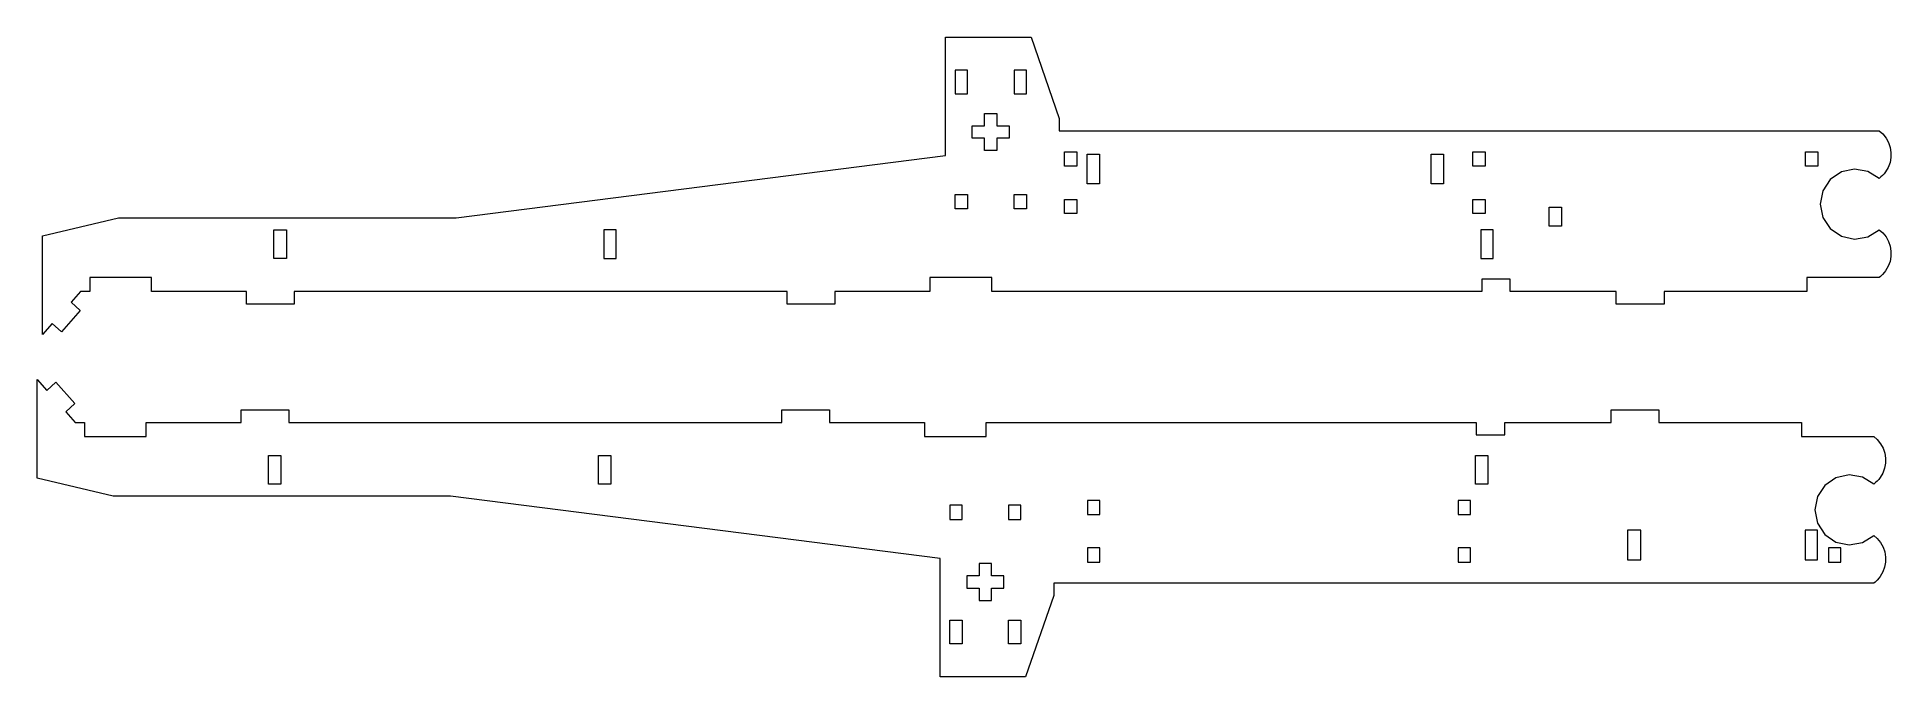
# Model space of a CAD drawing. Header units: centimetres. Extents: x -19.4 to 19.6, y -14.8 to -1.3.
import ezdxf

# ---------------------------------------------------------------- set-up
doc = ezdxf.new("R2010")
doc.units = ezdxf.units.CM
doc.header["$MEASUREMENT"] = 0
doc.layers.add('Layer 1', color=7, linetype='Continuous')

msp = doc.modelspace()

# ---------------------------------------------------------------- linework, layer by layer
at = {"layer": 'Layer 1', "lineweight": 9}
for points, knots in [([(18.28049, -4.34415), (18.28049, -4.34415), (18.51376, -4.18317), (18.51376, -4.18317), (18.51376, -4.18317), (18.51376, -4.18317), (18.79052, -4.12204), (18.79052, -4.12204), (18.79052, -4.12204), (18.79052, -4.12204), (19.06989, -4.1698), (19.06989, -4.1698), (19.06989, -4.1698), (19.06989, -4.1698), (19.31063, -4.3194), (19.31063, -4.3194), (19.31063, -4.3194), (19.3607, -4.27541), (19.40454, -4.23845), (19.44495, -4.18164), (19.44495, -4.18164), (19.61783, -3.93856), (19.59134, -3.59671), (19.38312, -3.38314), (19.38312, -3.38314), (19.38312, -3.38314), (19.31063, -3.31945), (19.31063, -3.31945), (19.31063, -3.31945), (19.31063, -3.31945), (2.05663, -3.31945), (2.05663, -3.31945), (2.05663, -3.31945), (2.05663, -3.31945), (2.05663, -3.05947), (2.05663, -3.05947), (2.05663, -3.05947), (2.05663, -3.05947), (1.46442, -1.34731), (1.46442, -1.34731), (1.46442, -1.34731), (1.46442, -1.34731), (-0.33548, -1.34731), (-0.33548, -1.34731), (-0.33548, -1.34731), (-0.33548, -1.34731), (-0.33548, -3.8354), (-0.33548, -3.8354), (-0.33548, -3.8354), (-0.33548, -3.8354), (-10.63263, -5.14935), (-10.63263, -5.14935), (-10.63263, -5.14935), (-10.63263, -5.14935), (-17.73221, -5.14935), (-17.73221, -5.14935), (-17.73221, -5.14935), (-17.73221, -5.14935), (-19.33212, -5.5258), (-19.33212, -5.5258), (-19.33212, -5.5258), (-19.33212, -5.5258), (-19.33212, -7.59921), (-19.33212, -7.59921), (-19.33212, -7.59921), (-19.33212, -7.59921), (-19.13006, -7.37189), (-19.13006, -7.37189), (-19.13006, -7.37189), (-19.13006, -7.37189), (-18.93575, -7.54461), (-18.93575, -7.54461), (-18.93575, -7.54461), (-18.93575, -7.54461), (-18.53715, -7.09619), (-18.53715, -7.09619), (-18.53715, -7.09619), (-18.53715, -7.09619), (-18.73147, -6.92347), (-18.73147, -6.92347), (-18.73147, -6.92347), (-18.73147, -6.92347), (-18.53217, -6.69926), (-18.53217, -6.69926), (-18.53217, -6.69926), (-18.53217, -6.69926), (-18.33785, -6.69926), (-18.33785, -6.69926), (-18.33785, -6.69926), (-18.33785, -6.69926), (-18.33785, -6.39927), (-18.33785, -6.39927), (-18.33785, -6.39927), (-18.33785, -6.39927), (-17.03793, -6.39927), (-17.03793, -6.39927), (-17.03793, -6.39927), (-17.03793, -6.39927), (-17.03793, -6.69926), (-17.03793, -6.69926), (-17.03793, -6.69926), (-17.03793, -6.69926), (-15.03805, -6.69926), (-15.03805, -6.69926), (-15.03805, -6.69926), (-15.03805, -6.69926), (-15.03805, -6.95924), (-15.03805, -6.95924), (-15.03805, -6.95924), (-15.03805, -6.95924), (-14.03811, -6.95924), (-14.03811, -6.95924), (-14.03811, -6.95924), (-14.03811, -6.95924), (-14.03811, -6.69926), (-14.03811, -6.69926), (-14.03811, -6.69926), (-14.03811, -6.69926), (-3.66304, -6.69926), (-3.66304, -6.69926), (-3.66304, -6.69926), (-3.66304, -6.69926), (-3.66304, -6.95924), (-3.66304, -6.95924), (-3.66304, -6.95924), (-3.66304, -6.95924), (-2.66309, -6.95924), (-2.66309, -6.95924), (-2.66309, -6.95924), (-2.66309, -6.95924), (-2.66309, -6.69926), (-2.66309, -6.69926), (-2.66309, -6.69926), (-2.66309, -6.69926), (-0.66321, -6.69926), (-0.66321, -6.69926), (-0.66321, -6.69926), (-0.66321, -6.69926), (-0.66321, -6.39927), (-0.66321, -6.39927), (-0.66321, -6.39927), (-0.66321, -6.39927), (0.63671, -6.39927), (0.63671, -6.39927), (0.63671, -6.39927), (0.63671, -6.39927), (0.63671, -6.69926), (0.63671, -6.69926), (0.63671, -6.69926), (0.63671, -6.69926), (10.9457, -6.69926), (10.9457, -6.69926), (10.9457, -6.69926), (10.9457, -6.69926), (10.9457, -6.43926), (10.9457, -6.43926), (10.9457, -6.43926), (10.9457, -6.43926), (11.5457, -6.43926), (11.5457, -6.43926), (11.5457, -6.43926), (11.5457, -6.43926), (11.5457, -6.69926), (11.5457, -6.69926), (11.5457, -6.69926), (11.5457, -6.69926), (13.77356, -6.69926), (13.77356, -6.69926), (13.77356, -6.69926), (13.77356, -6.69926), (13.77356, -6.95924), (13.77356, -6.95924), (13.77356, -6.95924), (13.77356, -6.95924), (14.78589, -6.95924), (14.78589, -6.95924), (14.78589, -6.95924), (14.78589, -6.95924), (14.78589, -6.69926), (14.78589, -6.69926), (14.78589, -6.69926), (14.78589, -6.69926), (17.78571, -6.69926), (17.78571, -6.69926), (17.78571, -6.69926), (17.78571, -6.69926), (17.78571, -6.39927), (17.78571, -6.39927), (17.78571, -6.39927), (17.78571, -6.39927), (19.31063, -6.39927), (19.31063, -6.39927), (19.31063, -6.39927), (19.33246, -6.39104), (19.42816, -6.28512), (19.44495, -6.26151), (19.44495, -6.26151), (19.61782, -6.01844), (19.59134, -5.67658), (19.38312, -5.46301), (19.38312, -5.46301), (19.38312, -5.46301), (19.31063, -5.39933), (19.31063, -5.39933), (19.31063, -5.39933), (19.31063, -5.39933), (19.06989, -5.54893), (19.06989, -5.54893), (19.06989, -5.54893), (19.06989, -5.54893), (18.79052, -5.59669), (18.79052, -5.59669), (18.79052, -5.59669), (18.79052, -5.59669), (18.51376, -5.53557), (18.51376, -5.53557), (18.51376, -5.53557), (18.51376, -5.53557), (18.28049, -5.37458), (18.28049, -5.37458), (18.28049, -5.37458), (18.28049, -5.37458), (18.12516, -5.13751), (18.12516, -5.13751), (18.12516, -5.13751), (18.12516, -5.13751), (18.0707, -4.85937), (18.0707, -4.85937), (18.0707, -4.85937), (18.0707, -4.85937), (18.12516, -4.58122), (18.12516, -4.58122), (18.12516, -4.58122), (18.12516, -4.58122), (18.28049, -4.34415), (18.28049, -4.34415)], [0, 0, 0, 0, 0.01666667, 0.01666667, 0.01666667, 0.01666667, 0.03333333, 0.03333333, 0.03333333, 0.03333333, 0.05, 0.05, 0.05, 0.05, 0.06666667, 0.06666667, 0.06666667, 0.06666667, 0.08333333, 0.08333333, 0.08333333, 0.08333333, 0.1, 0.1, 0.1, 0.1, 0.11666667, 0.11666667, 0.11666667, 0.11666667, 0.13333333, 0.13333333, 0.13333333, 0.13333333, 0.15, 0.15, 0.15, 0.15, 0.16666667, 0.16666667, 0.16666667, 0.16666667, 0.18333333, 0.18333333, 0.18333333, 0.18333333, 0.2, 0.2, 0.2, 0.2, 0.21666667, 0.21666667, 0.21666667, 0.21666667, 0.23333333, 0.23333333, 0.23333333, 0.23333333, 0.25, 0.25, 0.25, 0.25, 0.26666667, 0.26666667, 0.26666667, 0.26666667, 0.28333333, 0.28333333, 0.28333333, 0.28333333, 0.3, 0.3, 0.3, 0.3, 0.31666667, 0.31666667, 0.31666667, 0.31666667, 0.33333333, 0.33333333, 0.33333333, 0.33333333, 0.35, 0.35, 0.35, 0.35, 0.36666667, 0.36666667, 0.36666667, 0.36666667, 0.38333333, 0.38333333, 0.38333333, 0.38333333, 0.4, 0.4, 0.4, 0.4, 0.41666667, 0.41666667, 0.41666667, 0.41666667, 0.43333333, 0.43333333, 0.43333333, 0.43333333, 0.45, 0.45, 0.45, 0.45, 0.46666667, 0.46666667, 0.46666667, 0.46666667, 0.48333333, 0.48333333, 0.48333333, 0.48333333, 0.5, 0.5, 0.5, 0.5, 0.51666667, 0.51666667, 0.51666667, 0.51666667, 0.53333333, 0.53333333, 0.53333333, 0.53333333, 0.55, 0.55, 0.55, 0.55, 0.56666667, 0.56666667, 0.56666667, 0.56666667, 0.58333333, 0.58333333, 0.58333333, 0.58333333, 0.6, 0.6, 0.6, 0.6, 0.61666667, 0.61666667, 0.61666667, 0.61666667, 0.63333333, 0.63333333, 0.63333333, 0.63333333, 0.65, 0.65, 0.65, 0.65, 0.66666667, 0.66666667, 0.66666667, 0.66666667, 0.68333333, 0.68333333, 0.68333333, 0.68333333, 0.7, 0.7, 0.7, 0.7, 0.71666667, 0.71666667, 0.71666667, 0.71666667, 0.73333333, 0.73333333, 0.73333333, 0.73333333, 0.75, 0.75, 0.75, 0.75, 0.76666667, 0.76666667, 0.76666667, 0.76666667, 0.78333333, 0.78333333, 0.78333333, 0.78333333, 0.8, 0.8, 0.8, 0.8, 0.81666667, 0.81666667, 0.81666667, 0.81666667, 0.83333333, 0.83333333, 0.83333333, 0.83333333, 0.85, 0.85, 0.85, 0.85, 0.86666667, 0.86666667, 0.86666667, 0.86666667, 0.88333333, 0.88333333, 0.88333333, 0.88333333, 0.9, 0.9, 0.9, 0.9, 0.91666667, 0.91666667, 0.91666667, 0.91666667, 0.93333333, 0.93333333, 0.93333333, 0.93333333, 0.95, 0.95, 0.95, 0.95, 0.96666667, 0.96666667, 0.96666667, 0.96666667, 1, 1, 1, 1]), ([(0.12674, -2.03953), (0.12674, -2.03953), (0.12674, -2.5395), (0.12674, -2.5395), (0.12674, -2.5395), (0.12674, -2.5395), (-0.13324, -2.5395), (-0.13324, -2.5395), (-0.13324, -2.5395), (-0.13324, -2.5395), (-0.13324, -2.03953), (-0.13324, -2.03953), (-0.13324, -2.03953), (-0.13324, -2.03953), (0.12674, -2.03953), (0.12674, -2.03953)], [0, 0, 0, 0, 0.2, 0.2, 0.2, 0.2, 0.4, 0.4, 0.4, 0.4, 0.6, 0.6, 0.6, 0.6, 1, 1, 1, 1]), ([(1.10669, -2.5395), (1.10669, -2.5395), (1.10669, -2.03953), (1.10669, -2.03953), (1.10669, -2.03953), (1.10669, -2.03953), (1.36667, -2.03953), (1.36667, -2.03953), (1.36667, -2.03953), (1.36667, -2.03953), (1.36667, -2.5395), (1.36667, -2.5395), (1.36667, -2.5395), (1.36667, -2.5395), (1.10669, -2.5395), (1.10669, -2.5395)], [0, 0, 0, 0, 0.2, 0.2, 0.2, 0.2, 0.4, 0.4, 0.4, 0.4, 0.6, 0.6, 0.6, 0.6, 1, 1, 1, 1]), ([(0.74671, -2.94948), (0.74671, -2.94948), (0.48672, -2.94948), (0.48672, -2.94948), (0.48672, -2.94948), (0.48672, -2.94948), (0.48672, -3.20946), (0.48672, -3.20946), (0.48672, -3.20946), (0.48672, -3.20946), (0.22674, -3.20946), (0.22674, -3.20946), (0.22674, -3.20946), (0.22674, -3.20946), (0.22674, -3.46945), (0.22674, -3.46945), (0.22674, -3.46945), (0.22674, -3.46945), (0.48672, -3.46945), (0.48672, -3.46945), (0.48672, -3.46945), (0.48672, -3.46945), (0.48672, -3.72943), (0.48672, -3.72943), (0.48672, -3.72943), (0.48672, -3.72943), (0.74671, -3.72943), (0.74671, -3.72943), (0.74671, -3.72943), (0.74671, -3.72943), (0.74671, -3.46945), (0.74671, -3.46945), (0.74671, -3.46945), (0.74671, -3.46945), (1.00669, -3.46945), (1.00669, -3.46945), (1.00669, -3.46945), (1.00669, -3.46945), (1.00669, -3.20946), (1.00669, -3.20946), (1.00669, -3.20946), (1.00669, -3.20946), (0.74671, -3.20946), (0.74671, -3.20946), (0.74671, -3.20946), (0.74671, -3.20946), (0.74671, -2.94948), (0.74671, -2.94948)], [0, 0, 0, 0, 0.07692308, 0.07692308, 0.07692308, 0.07692308, 0.15384615, 0.15384615, 0.15384615, 0.15384615, 0.23076923, 0.23076923, 0.23076923, 0.23076923, 0.30769231, 0.30769231, 0.30769231, 0.30769231, 0.38461538, 0.38461538, 0.38461538, 0.38461538, 0.46153846, 0.46153846, 0.46153846, 0.46153846, 0.53846154, 0.53846154, 0.53846154, 0.53846154, 0.61538462, 0.61538462, 0.61538462, 0.61538462, 0.69230769, 0.69230769, 0.69230769, 0.69230769, 0.76923077, 0.76923077, 0.76923077, 0.76923077, 0.84615385, 0.84615385, 0.84615385, 0.84615385, 1, 1, 1, 1]), ([(2.42661, -3.75943), (2.42661, -3.75943), (2.16662, -3.75943), (2.16662, -3.75943), (2.16662, -3.75943), (2.16662, -3.75943), (2.16662, -4.05941), (2.16662, -4.05941), (2.16662, -4.05941), (2.16662, -4.05941), (2.42661, -4.05941), (2.42661, -4.05941), (2.42661, -4.05941), (2.42661, -4.05941), (2.42661, -3.75943), (2.42661, -3.75943)], [0, 0, 0, 0, 0.2, 0.2, 0.2, 0.2, 0.4, 0.4, 0.4, 0.4, 0.6, 0.6, 0.6, 0.6, 1, 1, 1, 1]), ([(2.6466, -4.43439), (2.6466, -4.43439), (2.90658, -4.43439), (2.90658, -4.43439), (2.90658, -4.43439), (2.90658, -4.43439), (2.90658, -3.80942), (2.90658, -3.80942), (2.90658, -3.80942), (2.90658, -3.80942), (2.6466, -3.80942), (2.6466, -3.80942), (2.6466, -3.80942), (2.6466, -3.80942), (2.6466, -4.43439), (2.6466, -4.43439)], [0, 0, 0, 0, 0.2, 0.2, 0.2, 0.2, 0.4, 0.4, 0.4, 0.4, 0.6, 0.6, 0.6, 0.6, 1, 1, 1, 1]), ([(9.88618, -4.43439), (9.88618, -4.43439), (10.14616, -4.43439), (10.14616, -4.43439), (10.14616, -4.43439), (10.14616, -4.43439), (10.14616, -3.80942), (10.14616, -3.80942), (10.14616, -3.80942), (10.14616, -3.80942), (9.88618, -3.80942), (9.88618, -3.80942), (9.88618, -3.80942), (9.88618, -3.80942), (9.88618, -4.43439), (9.88618, -4.43439)], [0, 0, 0, 0, 0.2, 0.2, 0.2, 0.2, 0.4, 0.4, 0.4, 0.4, 0.6, 0.6, 0.6, 0.6, 1, 1, 1, 1]), ([(11.02111, -3.75943), (11.02111, -3.75943), (10.76112, -3.75943), (10.76112, -3.75943), (10.76112, -3.75943), (10.76112, -3.75943), (10.76112, -4.05941), (10.76112, -4.05941), (10.76112, -4.05941), (10.76112, -4.05941), (11.02111, -4.05941), (11.02111, -4.05941), (11.02111, -4.05941), (11.02111, -4.05941), (11.02111, -3.75943), (11.02111, -3.75943)], [0, 0, 0, 0, 0.2, 0.2, 0.2, 0.2, 0.4, 0.4, 0.4, 0.4, 0.6, 0.6, 0.6, 0.6, 1, 1, 1, 1]), ([(17.75571, -4.05941), (17.75571, -4.05941), (18.0157, -4.05941), (18.0157, -4.05941), (18.0157, -4.05941), (18.0157, -4.05941), (18.0157, -3.75943), (18.0157, -3.75943), (18.0157, -3.75943), (18.0157, -3.75943), (17.75571, -3.75943), (17.75571, -3.75943), (17.75571, -3.75943), (17.75571, -3.75943), (17.75571, -4.05941), (17.75571, -4.05941)], [0, 0, 0, 0, 0.2, 0.2, 0.2, 0.2, 0.4, 0.4, 0.4, 0.4, 0.6, 0.6, 0.6, 0.6, 1, 1, 1, 1]), ([(-0.13324, -4.65938), (-0.13324, -4.65938), (-0.13324, -4.95936), (-0.13324, -4.95936), (-0.13324, -4.95936), (-0.13324, -4.95936), (0.12674, -4.95936), (0.12674, -4.95936), (0.12674, -4.95936), (0.12674, -4.95936), (0.12674, -4.65938), (0.12674, -4.65938), (0.12674, -4.65938), (0.12674, -4.65938), (-0.13324, -4.65938), (-0.13324, -4.65938)], [0, 0, 0, 0, 0.2, 0.2, 0.2, 0.2, 0.4, 0.4, 0.4, 0.4, 0.6, 0.6, 0.6, 0.6, 1, 1, 1, 1]), ([(1.10669, -4.95936), (1.10669, -4.95936), (1.36667, -4.95936), (1.36667, -4.95936), (1.36667, -4.95936), (1.36667, -4.95936), (1.36667, -4.65938), (1.36667, -4.65938), (1.36667, -4.65938), (1.36667, -4.65938), (1.10669, -4.65938), (1.10669, -4.65938), (1.10669, -4.65938), (1.10669, -4.65938), (1.10669, -4.95936), (1.10669, -4.95936)], [0, 0, 0, 0, 0.2, 0.2, 0.2, 0.2, 0.4, 0.4, 0.4, 0.4, 0.6, 0.6, 0.6, 0.6, 1, 1, 1, 1]), ([(2.16662, -4.75937), (2.16662, -4.75937), (2.16662, -5.05935), (2.16662, -5.05935), (2.16662, -5.05935), (2.16662, -5.05935), (2.42661, -5.05935), (2.42661, -5.05935), (2.42661, -5.05935), (2.42661, -5.05935), (2.42661, -4.75937), (2.42661, -4.75937), (2.42661, -4.75937), (2.42661, -4.75937), (2.16662, -4.75937), (2.16662, -4.75937)], [0, 0, 0, 0, 0.2, 0.2, 0.2, 0.2, 0.4, 0.4, 0.4, 0.4, 0.6, 0.6, 0.6, 0.6, 1, 1, 1, 1]), ([(10.76112, -4.75937), (10.76112, -4.75937), (10.76112, -5.05935), (10.76112, -5.05935), (10.76112, -5.05935), (10.76112, -5.05935), (11.02111, -5.05935), (11.02111, -5.05935), (11.02111, -5.05935), (11.02111, -5.05935), (11.02111, -4.75937), (11.02111, -4.75937), (11.02111, -4.75937), (11.02111, -4.75937), (10.76112, -4.75937), (10.76112, -4.75937)], [0, 0, 0, 0, 0.2, 0.2, 0.2, 0.2, 0.4, 0.4, 0.4, 0.4, 0.6, 0.6, 0.6, 0.6, 1, 1, 1, 1]), ([(12.36233, -4.91936), (12.36233, -4.91936), (12.36233, -5.31934), (12.36233, -5.31934), (12.36233, -5.31934), (12.36233, -5.31934), (12.62232, -5.31934), (12.62232, -5.31934), (12.62232, -5.31934), (12.62232, -5.31934), (12.62232, -4.91936), (12.62232, -4.91936), (12.62232, -4.91936), (12.62232, -4.91936), (12.36233, -4.91936), (12.36233, -4.91936)], [0, 0, 0, 0, 0.2, 0.2, 0.2, 0.2, 0.4, 0.4, 0.4, 0.4, 0.6, 0.6, 0.6, 0.6, 1, 1, 1, 1]), ([(-14.46241, -5.9993), (-14.46241, -5.9993), (-14.20242, -5.9993), (-14.20242, -5.9993), (-14.20242, -5.9993), (-14.20242, -5.9993), (-14.20242, -5.39933), (-14.20242, -5.39933), (-14.20242, -5.39933), (-14.20242, -5.39933), (-14.46241, -5.39933), (-14.46241, -5.39933), (-14.46241, -5.39933), (-14.46241, -5.39933), (-14.46241, -5.9993), (-14.46241, -5.9993)], [0, 0, 0, 0, 0.2, 0.2, 0.2, 0.2, 0.4, 0.4, 0.4, 0.4, 0.6, 0.6, 0.6, 0.6, 1, 1, 1, 1]), ([(-7.26282, -5.39933), (-7.26282, -5.39933), (-7.26282, -5.9993), (-7.26282, -5.9993), (-7.26282, -5.9993), (-7.26282, -5.9993), (-7.52281, -5.9993), (-7.52281, -5.9993), (-7.52281, -5.9993), (-7.52281, -5.9993), (-7.52281, -5.39933), (-7.52281, -5.39933), (-7.52281, -5.39933), (-7.52281, -5.39933), (-7.26282, -5.39933), (-7.26282, -5.39933)], [0, 0, 0, 0, 0.2, 0.2, 0.2, 0.2, 0.4, 0.4, 0.4, 0.4, 0.6, 0.6, 0.6, 0.6, 1, 1, 1, 1]), ([(10.92611, -5.9993), (10.92611, -5.9993), (10.92611, -5.39933), (10.92611, -5.39933), (10.92611, -5.39933), (10.92611, -5.39933), (11.1861, -5.39933), (11.1861, -5.39933), (11.1861, -5.39933), (11.1861, -5.39933), (11.1861, -5.9993), (11.1861, -5.9993), (11.1861, -5.9993), (11.1861, -5.9993), (10.92611, -5.9993), (10.92611, -5.9993)], [0, 0, 0, 0, 0.2, 0.2, 0.2, 0.2, 0.4, 0.4, 0.4, 0.4, 0.6, 0.6, 0.6, 0.6, 1, 1, 1, 1]), ([(18.16712, -11.80343), (18.16712, -11.80343), (18.01179, -11.56637), (18.01179, -11.56637), (18.01179, -11.56637), (18.01179, -11.56637), (17.95733, -11.28822), (17.95733, -11.28822), (17.95733, -11.28822), (17.95733, -11.28822), (18.01179, -11.01007), (18.01179, -11.01007), (18.01179, -11.01007), (18.01179, -11.01007), (18.16712, -10.773), (18.16712, -10.773), (18.16712, -10.773), (18.16712, -10.773), (18.40039, -10.61202), (18.40039, -10.61202), (18.40039, -10.61202), (18.40039, -10.61202), (18.67715, -10.55089), (18.67715, -10.55089), (18.67715, -10.55089), (18.67715, -10.55089), (18.95652, -10.59865), (18.95652, -10.59865), (18.95652, -10.59865), (18.95652, -10.59865), (19.19726, -10.74825), (19.19726, -10.74825), (19.19726, -10.74825), (19.24736, -10.70424), (19.29115, -10.66734), (19.33158, -10.61049), (19.33158, -10.61049), (19.50444, -10.36742), (19.47798, -10.02555), (19.26975, -9.81199), (19.26975, -9.81199), (19.26975, -9.81199), (19.19726, -9.74831), (19.19726, -9.74831), (19.19726, -9.74831), (19.19726, -9.74831), (17.67234, -9.74831), (17.67234, -9.74831), (17.67234, -9.74831), (17.67234, -9.74831), (17.67234, -9.44833), (17.67234, -9.44833), (17.67234, -9.44833), (17.67234, -9.44833), (14.67252, -9.44833), (14.67252, -9.44833), (14.67252, -9.44833), (14.67252, -9.44833), (14.67252, -9.18834), (14.67252, -9.18834), (14.67252, -9.18834), (14.67252, -9.18834), (13.67257, -9.18834), (13.67257, -9.18834), (13.67257, -9.18834), (13.67257, -9.18834), (13.67257, -9.44833), (13.67257, -9.44833), (13.67257, -9.44833), (13.67257, -9.44833), (11.43233, -9.44833), (11.43233, -9.44833), (11.43233, -9.44833), (11.43233, -9.44833), (11.43233, -9.70833), (11.43233, -9.70833), (11.43233, -9.70833), (11.43233, -9.70833), (10.83233, -9.70833), (10.83233, -9.70833), (10.83233, -9.70833), (10.83233, -9.70833), (10.83233, -9.44833), (10.83233, -9.44833), (10.83233, -9.44833), (10.83233, -9.44833), (0.52334, -9.44833), (0.52334, -9.44833), (0.52334, -9.44833), (0.52334, -9.44833), (0.52334, -9.74831), (0.52334, -9.74831), (0.52334, -9.74831), (0.52334, -9.74831), (-0.77658, -9.74831), (-0.77658, -9.74831), (-0.77658, -9.74831), (-0.77658, -9.74831), (-0.77658, -9.44833), (-0.77658, -9.44833), (-0.77658, -9.44833), (-0.77658, -9.44833), (-2.77646, -9.44833), (-2.77646, -9.44833), (-2.77646, -9.44833), (-2.77646, -9.44833), (-2.77646, -9.18834), (-2.77646, -9.18834), (-2.77646, -9.18834), (-2.77646, -9.18834), (-3.77641, -9.18834), (-3.77641, -9.18834), (-3.77641, -9.18834), (-3.77641, -9.18834), (-3.77641, -9.44833), (-3.77641, -9.44833), (-3.77641, -9.44833), (-3.77641, -9.44833), (-14.15148, -9.44833), (-14.15148, -9.44833), (-14.15148, -9.44833), (-14.15148, -9.44833), (-14.15148, -9.18834), (-14.15148, -9.18834), (-14.15148, -9.18834), (-14.15148, -9.18834), (-15.15142, -9.18834), (-15.15142, -9.18834), (-15.15142, -9.18834), (-15.15142, -9.18834), (-15.15142, -9.44833), (-15.15142, -9.44833), (-15.15142, -9.44833), (-15.15142, -9.44833), (-17.1513, -9.44833), (-17.1513, -9.44833), (-17.1513, -9.44833), (-17.1513, -9.44833), (-17.1513, -9.74831), (-17.1513, -9.74831), (-17.1513, -9.74831), (-17.1513, -9.74831), (-18.45122, -9.74831), (-18.45122, -9.74831), (-18.45122, -9.74831), (-18.45122, -9.74831), (-18.45122, -9.44833), (-18.45122, -9.44833), (-18.45122, -9.44833), (-18.45122, -9.44833), (-18.64554, -9.44833), (-18.64554, -9.44833), (-18.64554, -9.44833), (-18.64554, -9.44833), (-18.84484, -9.22412), (-18.84484, -9.22412), (-18.84484, -9.22412), (-18.84484, -9.22412), (-18.65052, -9.05139), (-18.65052, -9.05139), (-18.65052, -9.05139), (-18.65052, -9.05139), (-19.04912, -8.60297), (-19.04912, -8.60297), (-19.04912, -8.60297), (-19.04912, -8.60297), (-19.24343, -8.7757), (-19.24343, -8.7757), (-19.24343, -8.7757), (-19.24343, -8.7757), (-19.44549, -8.54838), (-19.44549, -8.54838), (-19.44549, -8.54838), (-19.44549, -8.54838), (-19.44549, -10.62179), (-19.44549, -10.62179), (-19.44549, -10.62179), (-19.44549, -10.62179), (-17.84558, -10.99824), (-17.84558, -10.99824), (-17.84558, -10.99824), (-17.84558, -10.99824), (-10.746, -10.99824), (-10.746, -10.99824), (-10.746, -10.99824), (-10.746, -10.99824), (-0.44885, -12.31218), (-0.44885, -12.31218), (-0.44885, -12.31218), (-0.44885, -12.31218), (-0.44885, -14.80027), (-0.44885, -14.80027), (-0.44885, -14.80027), (-0.44885, -14.80027), (1.35105, -14.80027), (1.35105, -14.80027), (1.35105, -14.80027), (1.35105, -14.80027), (1.94326, -13.08811), (1.94326, -13.08811), (1.94326, -13.08811), (1.94326, -13.08811), (1.94326, -12.82813), (1.94326, -12.82813), (1.94326, -12.82813), (1.94326, -12.82813), (19.19726, -12.82813), (19.19726, -12.82813), (19.19726, -12.82813), (19.2191, -12.8199), (19.31479, -12.71397), (19.33158, -12.69036), (19.33158, -12.69036), (19.50444, -12.44728), (19.47798, -12.10543), (19.26975, -11.89187), (19.26975, -11.89187), (19.26975, -11.89187), (19.19726, -11.82819), (19.19726, -11.82819), (19.19726, -11.82819), (19.19726, -11.82819), (18.95652, -11.97778), (18.95652, -11.97778), (18.95652, -11.97778), (18.95652, -11.97778), (18.67715, -12.02554), (18.67715, -12.02554), (18.67715, -12.02554), (18.67715, -12.02554), (18.40039, -11.96442), (18.40039, -11.96442), (18.40039, -11.96442), (18.40039, -11.96442), (18.16712, -11.80343), (18.16712, -11.80343)], [0, 0, 0, 0, 0.01666667, 0.01666667, 0.01666667, 0.01666667, 0.03333333, 0.03333333, 0.03333333, 0.03333333, 0.05, 0.05, 0.05, 0.05, 0.06666667, 0.06666667, 0.06666667, 0.06666667, 0.08333333, 0.08333333, 0.08333333, 0.08333333, 0.1, 0.1, 0.1, 0.1, 0.11666667, 0.11666667, 0.11666667, 0.11666667, 0.13333333, 0.13333333, 0.13333333, 0.13333333, 0.15, 0.15, 0.15, 0.15, 0.16666667, 0.16666667, 0.16666667, 0.16666667, 0.18333333, 0.18333333, 0.18333333, 0.18333333, 0.2, 0.2, 0.2, 0.2, 0.21666667, 0.21666667, 0.21666667, 0.21666667, 0.23333333, 0.23333333, 0.23333333, 0.23333333, 0.25, 0.25, 0.25, 0.25, 0.26666667, 0.26666667, 0.26666667, 0.26666667, 0.28333333, 0.28333333, 0.28333333, 0.28333333, 0.3, 0.3, 0.3, 0.3, 0.31666667, 0.31666667, 0.31666667, 0.31666667, 0.33333333, 0.33333333, 0.33333333, 0.33333333, 0.35, 0.35, 0.35, 0.35, 0.36666667, 0.36666667, 0.36666667, 0.36666667, 0.38333333, 0.38333333, 0.38333333, 0.38333333, 0.4, 0.4, 0.4, 0.4, 0.41666667, 0.41666667, 0.41666667, 0.41666667, 0.43333333, 0.43333333, 0.43333333, 0.43333333, 0.45, 0.45, 0.45, 0.45, 0.46666667, 0.46666667, 0.46666667, 0.46666667, 0.48333333, 0.48333333, 0.48333333, 0.48333333, 0.5, 0.5, 0.5, 0.5, 0.51666667, 0.51666667, 0.51666667, 0.51666667, 0.53333333, 0.53333333, 0.53333333, 0.53333333, 0.55, 0.55, 0.55, 0.55, 0.56666667, 0.56666667, 0.56666667, 0.56666667, 0.58333333, 0.58333333, 0.58333333, 0.58333333, 0.6, 0.6, 0.6, 0.6, 0.61666667, 0.61666667, 0.61666667, 0.61666667, 0.63333333, 0.63333333, 0.63333333, 0.63333333, 0.65, 0.65, 0.65, 0.65, 0.66666667, 0.66666667, 0.66666667, 0.66666667, 0.68333333, 0.68333333, 0.68333333, 0.68333333, 0.7, 0.7, 0.7, 0.7, 0.71666667, 0.71666667, 0.71666667, 0.71666667, 0.73333333, 0.73333333, 0.73333333, 0.73333333, 0.75, 0.75, 0.75, 0.75, 0.76666667, 0.76666667, 0.76666667, 0.76666667, 0.78333333, 0.78333333, 0.78333333, 0.78333333, 0.8, 0.8, 0.8, 0.8, 0.81666667, 0.81666667, 0.81666667, 0.81666667, 0.83333333, 0.83333333, 0.83333333, 0.83333333, 0.85, 0.85, 0.85, 0.85, 0.86666667, 0.86666667, 0.86666667, 0.86666667, 0.88333333, 0.88333333, 0.88333333, 0.88333333, 0.9, 0.9, 0.9, 0.9, 0.91666667, 0.91666667, 0.91666667, 0.91666667, 0.93333333, 0.93333333, 0.93333333, 0.93333333, 0.95, 0.95, 0.95, 0.95, 0.96666667, 0.96666667, 0.96666667, 0.96666667, 1, 1, 1, 1]), ([(-14.31579, -10.14828), (-14.31579, -10.14828), (-14.57578, -10.14828), (-14.57578, -10.14828), (-14.57578, -10.14828), (-14.57578, -10.14828), (-14.57578, -10.74825), (-14.57578, -10.74825), (-14.57578, -10.74825), (-14.57578, -10.74825), (-14.31579, -10.74825), (-14.31579, -10.74825), (-14.31579, -10.74825), (-14.31579, -10.74825), (-14.31579, -10.14828), (-14.31579, -10.14828)], [0, 0, 0, 0, 0.2, 0.2, 0.2, 0.2, 0.4, 0.4, 0.4, 0.4, 0.6, 0.6, 0.6, 0.6, 1, 1, 1, 1]), ([(-7.37619, -10.74825), (-7.37619, -10.74825), (-7.37619, -10.14828), (-7.37619, -10.14828), (-7.37619, -10.14828), (-7.37619, -10.14828), (-7.63618, -10.14828), (-7.63618, -10.14828), (-7.63618, -10.14828), (-7.63618, -10.14828), (-7.63618, -10.74825), (-7.63618, -10.74825), (-7.63618, -10.74825), (-7.63618, -10.74825), (-7.37619, -10.74825), (-7.37619, -10.74825)], [0, 0, 0, 0, 0.2, 0.2, 0.2, 0.2, 0.4, 0.4, 0.4, 0.4, 0.6, 0.6, 0.6, 0.6, 1, 1, 1, 1]), ([(11.07273, -10.74825), (11.07273, -10.74825), (11.07273, -10.14828), (11.07273, -10.14828), (11.07273, -10.14828), (11.07273, -10.14828), (10.81274, -10.14828), (10.81274, -10.14828), (10.81274, -10.14828), (10.81274, -10.14828), (10.81274, -10.74825), (10.81274, -10.74825), (10.81274, -10.74825), (10.81274, -10.74825), (11.07273, -10.74825), (11.07273, -10.74825)], [0, 0, 0, 0, 0.2, 0.2, 0.2, 0.2, 0.4, 0.4, 0.4, 0.4, 0.6, 0.6, 0.6, 0.6, 1, 1, 1, 1]), ([(0.01337, -11.48821), (0.01337, -11.48821), (-0.24661, -11.48821), (-0.24661, -11.48821), (-0.24661, -11.48821), (-0.24661, -11.48821), (-0.24661, -11.18822), (-0.24661, -11.18822), (-0.24661, -11.18822), (-0.24661, -11.18822), (0.01337, -11.18822), (0.01337, -11.18822), (0.01337, -11.18822), (0.01337, -11.18822), (0.01337, -11.48821), (0.01337, -11.48821)], [0, 0, 0, 0, 0.2, 0.2, 0.2, 0.2, 0.4, 0.4, 0.4, 0.4, 0.6, 0.6, 0.6, 0.6, 1, 1, 1, 1]), ([(1.2533, -11.48821), (1.2533, -11.48821), (0.99332, -11.48821), (0.99332, -11.48821), (0.99332, -11.48821), (0.99332, -11.48821), (0.99332, -11.18822), (0.99332, -11.18822), (0.99332, -11.18822), (0.99332, -11.18822), (1.2533, -11.18822), (1.2533, -11.18822), (1.2533, -11.18822), (1.2533, -11.18822), (1.2533, -11.48821), (1.2533, -11.48821)], [0, 0, 0, 0, 0.2, 0.2, 0.2, 0.2, 0.4, 0.4, 0.4, 0.4, 0.6, 0.6, 0.6, 0.6, 1, 1, 1, 1]), ([(2.9132, -11.38821), (2.9132, -11.38821), (2.65322, -11.38821), (2.65322, -11.38821), (2.65322, -11.38821), (2.65322, -11.38821), (2.65322, -11.08823), (2.65322, -11.08823), (2.65322, -11.08823), (2.65322, -11.08823), (2.9132, -11.08823), (2.9132, -11.08823), (2.9132, -11.08823), (2.9132, -11.08823), (2.9132, -11.38821), (2.9132, -11.38821)], [0, 0, 0, 0, 0.2, 0.2, 0.2, 0.2, 0.4, 0.4, 0.4, 0.4, 0.6, 0.6, 0.6, 0.6, 1, 1, 1, 1]), ([(10.70775, -11.38821), (10.70775, -11.38821), (10.44777, -11.38821), (10.44777, -11.38821), (10.44777, -11.38821), (10.44777, -11.38821), (10.44777, -11.08823), (10.44777, -11.08823), (10.44777, -11.08823), (10.44777, -11.08823), (10.70775, -11.08823), (10.70775, -11.08823), (10.70775, -11.08823), (10.70775, -11.08823), (10.70775, -11.38821), (10.70775, -11.38821)], [0, 0, 0, 0, 0.2, 0.2, 0.2, 0.2, 0.4, 0.4, 0.4, 0.4, 0.6, 0.6, 0.6, 0.6, 1, 1, 1, 1]), ([(14.01442, -11.71319), (14.01442, -11.71319), (14.29441, -11.71319), (14.29441, -11.71319), (14.29441, -11.71319), (14.29441, -11.71319), (14.29441, -12.33816), (14.29441, -12.33816), (14.29441, -12.33816), (14.29441, -12.33816), (14.01442, -12.33816), (14.01442, -12.33816), (14.01442, -12.33816), (14.01442, -12.33816), (14.01442, -11.71319), (14.01442, -11.71319)], [0, 0, 0, 0, 0.2, 0.2, 0.2, 0.2, 0.4, 0.4, 0.4, 0.4, 0.6, 0.6, 0.6, 0.6, 1, 1, 1, 1]), ([(18.01419, -11.71319), (18.01419, -11.71319), (18.01419, -12.33816), (18.01419, -12.33816), (18.01419, -12.33816), (18.01419, -12.33816), (17.7542, -12.33816), (17.7542, -12.33816), (17.7542, -12.33816), (17.7542, -12.33816), (17.7542, -11.71319), (17.7542, -11.71319), (17.7542, -11.71319), (17.7542, -11.71319), (18.01419, -11.71319), (18.01419, -11.71319)], [0, 0, 0, 0, 0.2, 0.2, 0.2, 0.2, 0.4, 0.4, 0.4, 0.4, 0.6, 0.6, 0.6, 0.6, 1, 1, 1, 1]), ([(2.9132, -12.38815), (2.9132, -12.38815), (2.65322, -12.38815), (2.65322, -12.38815), (2.65322, -12.38815), (2.65322, -12.38815), (2.65322, -12.08817), (2.65322, -12.08817), (2.65322, -12.08817), (2.65322, -12.08817), (2.9132, -12.08817), (2.9132, -12.08817), (2.9132, -12.08817), (2.9132, -12.08817), (2.9132, -12.38815), (2.9132, -12.38815)], [0, 0, 0, 0, 0.2, 0.2, 0.2, 0.2, 0.4, 0.4, 0.4, 0.4, 0.6, 0.6, 0.6, 0.6, 1, 1, 1, 1]), ([(10.70775, -12.38815), (10.70775, -12.38815), (10.44777, -12.38815), (10.44777, -12.38815), (10.44777, -12.38815), (10.44777, -12.38815), (10.44777, -12.08817), (10.44777, -12.08817), (10.44777, -12.08817), (10.44777, -12.08817), (10.70775, -12.08817), (10.70775, -12.08817), (10.70775, -12.08817), (10.70775, -12.08817), (10.70775, -12.38815), (10.70775, -12.38815)], [0, 0, 0, 0, 0.2, 0.2, 0.2, 0.2, 0.4, 0.4, 0.4, 0.4, 0.6, 0.6, 0.6, 0.6, 1, 1, 1, 1]), ([(18.50229, -12.38815), (18.50229, -12.38815), (18.24231, -12.38815), (18.24231, -12.38815), (18.24231, -12.38815), (18.24231, -12.38815), (18.24231, -12.08817), (18.24231, -12.08817), (18.24231, -12.08817), (18.24231, -12.08817), (18.50229, -12.08817), (18.50229, -12.08817), (18.50229, -12.08817), (18.50229, -12.08817), (18.50229, -12.38815), (18.50229, -12.38815)], [0, 0, 0, 0, 0.2, 0.2, 0.2, 0.2, 0.4, 0.4, 0.4, 0.4, 0.6, 0.6, 0.6, 0.6, 1, 1, 1, 1]), ([(0.63334, -12.41815), (0.63334, -12.41815), (0.63334, -12.67814), (0.63334, -12.67814), (0.63334, -12.67814), (0.63334, -12.67814), (0.89332, -12.67814), (0.89332, -12.67814), (0.89332, -12.67814), (0.89332, -12.67814), (0.89332, -12.93812), (0.89332, -12.93812), (0.89332, -12.93812), (0.89332, -12.93812), (0.63334, -12.93812), (0.63334, -12.93812), (0.63334, -12.93812), (0.63334, -12.93812), (0.63334, -13.19811), (0.63334, -13.19811), (0.63334, -13.19811), (0.63334, -13.19811), (0.37335, -13.19811), (0.37335, -13.19811), (0.37335, -13.19811), (0.37335, -13.19811), (0.37335, -12.93812), (0.37335, -12.93812), (0.37335, -12.93812), (0.37335, -12.93812), (0.11337, -12.93812), (0.11337, -12.93812), (0.11337, -12.93812), (0.11337, -12.93812), (0.11337, -12.67814), (0.11337, -12.67814), (0.11337, -12.67814), (0.11337, -12.67814), (0.37335, -12.67814), (0.37335, -12.67814), (0.37335, -12.67814), (0.37335, -12.67814), (0.37335, -12.41815), (0.37335, -12.41815), (0.37335, -12.41815), (0.37335, -12.41815), (0.63334, -12.41815), (0.63334, -12.41815)], [0, 0, 0, 0, 0.07692308, 0.07692308, 0.07692308, 0.07692308, 0.15384615, 0.15384615, 0.15384615, 0.15384615, 0.23076923, 0.23076923, 0.23076923, 0.23076923, 0.30769231, 0.30769231, 0.30769231, 0.30769231, 0.38461538, 0.38461538, 0.38461538, 0.38461538, 0.46153846, 0.46153846, 0.46153846, 0.46153846, 0.53846154, 0.53846154, 0.53846154, 0.53846154, 0.61538462, 0.61538462, 0.61538462, 0.61538462, 0.69230769, 0.69230769, 0.69230769, 0.69230769, 0.76923077, 0.76923077, 0.76923077, 0.76923077, 0.84615385, 0.84615385, 0.84615385, 0.84615385, 1, 1, 1, 1]), ([(-0.24661, -14.10805), (-0.24661, -14.10805), (0.01337, -14.10805), (0.01337, -14.10805), (0.01337, -14.10805), (0.01337, -14.10805), (0.01337, -13.60808), (0.01337, -13.60808), (0.01337, -13.60808), (0.01337, -13.60808), (-0.24661, -13.60808), (-0.24661, -13.60808), (-0.24661, -13.60808), (-0.24661, -13.60808), (-0.24661, -14.10805), (-0.24661, -14.10805)], [0, 0, 0, 0, 0.2, 0.2, 0.2, 0.2, 0.4, 0.4, 0.4, 0.4, 0.6, 0.6, 0.6, 0.6, 1, 1, 1, 1]), ([(0.99332, -13.60808), (0.99332, -13.60808), (0.99332, -14.10805), (0.99332, -14.10805), (0.99332, -14.10805), (0.99332, -14.10805), (1.2533, -14.10805), (1.2533, -14.10805), (1.2533, -14.10805), (1.2533, -14.10805), (1.2533, -13.60808), (1.2533, -13.60808), (1.2533, -13.60808), (1.2533, -13.60808), (0.99332, -13.60808), (0.99332, -13.60808)], [0, 0, 0, 0, 0.2, 0.2, 0.2, 0.2, 0.4, 0.4, 0.4, 0.4, 0.6, 0.6, 0.6, 0.6, 1, 1, 1, 1])]:
    msp.add_open_spline(points, degree=3, knots=knots, dxfattribs=at)

doc.saveas('drawing.dxf')
